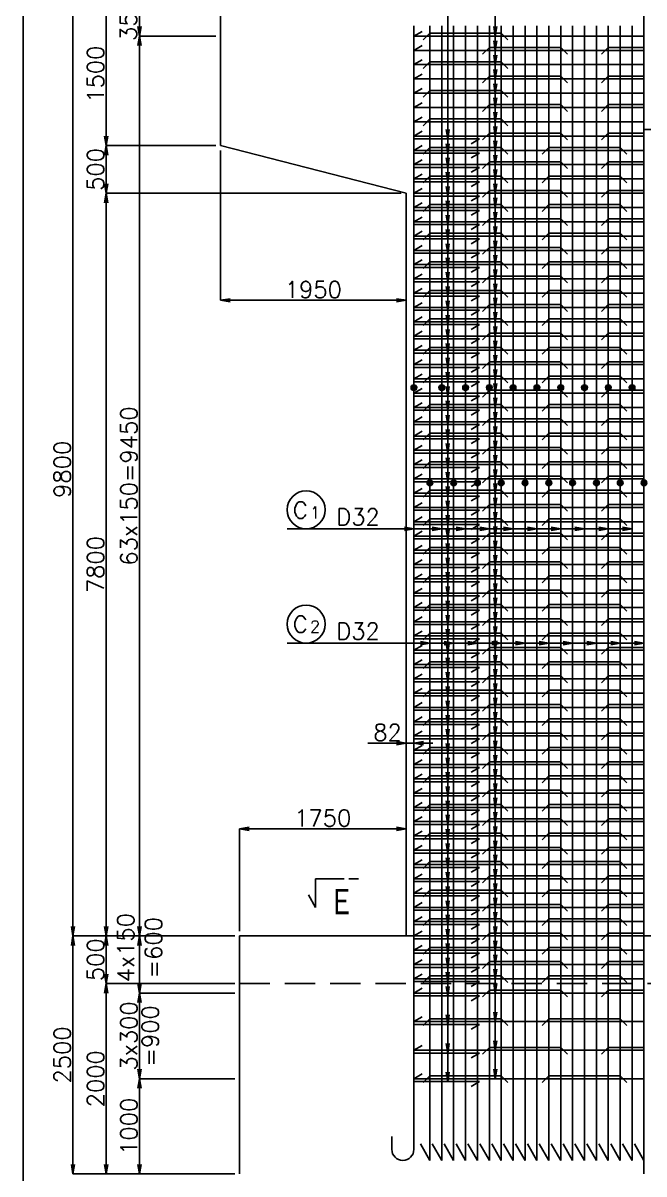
# Model space of a CAD drawing. Header units: millimetres. Extents: x -19525 to 20025, y -14225 to 14225.
# Drawn here: x -19525 to -13000, y -3950 to 8137 of the extents above; entities that cross this region are included whole.
import ezdxf

# ---------------------------------------------------------------- set-up
doc = ezdxf.new("R2010")
doc.units = ezdxf.units.MM
doc.header["$PDMODE"] = 35
doc.linetypes.add('CENTER', pattern=[2, 1.25, -0.25, 0.25, -0.25])
doc.linetypes.add('HIDDEN2', pattern=[4.7625, 3.175, -1.5875])
for name, color, linetype in [('DIM-01', 2, 'Continuous'), ('DIM-02', 2, 'Continuous'), ('GAIKEI-01', 7, 'Continuous'), ('TEKKIN-01', 3, 'Continuous'), ('TEKKIN-03', 6, 'Continuous'), ('TEKKIN-04', 6, 'Continuous'), ('TEXT-01', 4, 'Continuous'), ('WAKU-01', 1, 'Continuous')]:
    doc.layers.add(name, color=color, linetype=linetype)
doc.styles.get("Standard").update_dxf_attribs({"font": 'txt.shx', "bigfont": 'bigfont.shx'})
doc.dimstyles.get("Standard").update_dxf_attribs({"dimscale": 50, "dimtxt": 3.5, "dimasz": 2, "dimexe": 0, "dimexo": 1, "dimgap": 0.5, "dimtad": 1, "dimdec": 0, "dimzin": 0, "dimdsep": 46, "dimtxsty": 'Standard', "dimblk1": 'OPEN', "dimblk2": 'OPEN', "dimsah": 1, "dimcen": 0, "dimclrd": 2, "dimclre": 2, "dimclrt": 6, "dimaunit": 1, "dimadec": 0, "dimazin": 0, "dimtfac": 1, "dimtdec": 4, "dimtix": 1, "dimtofl": 0, "dimtmove": 2, "dimatfit": 3, "dimldrblk": 'OPEN', "dimfxl": 0, "dimtolj": 1, "dimtzin": 0, "dimarcsym": 0})

# ---------------------------------------------------------------- blocks, each defined once
blk = doc.blocks.new('_OPEN')
at = {"color": 0, "linetype": 'ByBlock'}
for p, q in [((-1, 0.17), (0, 0)), ((0, 0), (-1, -0.17)), ((0, 0), (-1, 0))]:
    blk.add_line(p, q, dxfattribs=at)
blk = doc.blocks.new('*D11')
at = {"color": 2, "linetype": 'ByBlock'}
for p, q in [((-17500, 8350), (-19000, 8350)), ((-19000, 8250), (-19000, -1350)), ((-17300, -1450), (-19000, -1450))]:
    blk.add_line(p, q, dxfattribs=at)
at = {"layer": 'DEFPOINTS', "color": 0, "linetype": 'ByBlock'}
for p in [(-17450, 8350), (-19000, -1450), (-17250, -1450)]:
    blk.add_point(p, dxfattribs=at)
at = {"color": 2, "linetype": 'ByBlock', "xscale": 100, "yscale": 100, "zscale": 100}
for p, rotation in [((-19000, 8350), 90.00000000000006), ((-19000, -1450), 270.0000000000001)]:
    blk.add_blockref('_OPEN', p, dxfattribs=dict(at, rotation=rotation))
at = {"color": 6, "linetype": 'ByBlock', "insert": (-19112.5, 3450), "char_height": 175, "attachment_point": 5, "rotation": 90}
blk.add_mtext('\\A1;9800', dxfattribs=at)
blk = doc.blocks.new('*D12')
at = {"color": 2, "linetype": 'ByBlock'}
for p, q in [((-17300, -1450), (-19000, -1450)), ((-19000, -1550), (-19000, -3850)), ((-17300, -3950), (-19000, -3950))]:
    blk.add_line(p, q, dxfattribs=at)
at = {"layer": 'DEFPOINTS', "color": 0, "linetype": 'ByBlock'}
for p in [(-17250, -1450), (-19000, -3950), (-17250, -3950)]:
    blk.add_point(p, dxfattribs=at)
at = {"color": 2, "linetype": 'ByBlock', "xscale": 100, "yscale": 100, "zscale": 100}
for p, rotation in [((-19000, -1450), 90.00000000000006), ((-19000, -3950), 270.0000000000001)]:
    blk.add_blockref('_OPEN', p, dxfattribs=dict(at, rotation=rotation))
at = {"color": 6, "linetype": 'ByBlock', "insert": (-19112.5, -2700), "char_height": 175, "attachment_point": 5, "rotation": 90}
blk.add_mtext('\\A1;2500', dxfattribs=at)
blk = doc.blocks.new('*D48')
at = {"color": 2, "linetype": 'ByBlock'}
blk.add_line((-18650, -3850), (-18650, -2050), dxfattribs=at)
at = {"layer": 'DEFPOINTS', "color": 0, "linetype": 'ByBlock'}
for p in [(-18650, -1950), (-17250, -1950), (-17250, -3950)]:
    blk.add_point(p, dxfattribs=at)
at = {"color": 2, "linetype": 'ByBlock', "xscale": 100, "yscale": 100, "zscale": 100}
for p, rotation in [((-18650, -1950), 90.00000000000006), ((-18650, -3950), 270.0000000000001)]:
    blk.add_blockref('_OPEN', p, dxfattribs=dict(at, rotation=rotation))
at = {"color": 6, "linetype": 'ByBlock', "insert": (-18762.5, -2950), "char_height": 175, "attachment_point": 5, "rotation": 90}
blk.add_mtext('\\A1;2000', dxfattribs=at)
blk = doc.blocks.new('*D49')
at = {"color": 2, "linetype": 'ByBlock'}
for p, q in [((-18650, -1850), (-18650, -1550)), ((-17300, -1950), (-18650, -1950))]:
    blk.add_line(p, q, dxfattribs=at)
at = {"layer": 'DEFPOINTS', "color": 0, "linetype": 'ByBlock'}
for p in [(-18650, -1450), (-17250, -1450), (-17250, -1950)]:
    blk.add_point(p, dxfattribs=at)
at = {"color": 2, "linetype": 'ByBlock', "xscale": 100, "yscale": 100, "zscale": 100}
for p, rotation in [((-18650, -1450), 90.00000000000006), ((-18650, -1950), 270.0000000000001)]:
    blk.add_blockref('_OPEN', p, dxfattribs=dict(at, rotation=rotation))
at = {"color": 6, "linetype": 'ByBlock', "insert": (-18762.5, -1700), "char_height": 175, "attachment_point": 5, "rotation": 90}
blk.add_mtext('\\A1;500', dxfattribs=at)
blk = doc.blocks.new('*D50')
at = {"color": 2, "linetype": 'ByBlock'}
for p, q in [((-15550, 6350), (-18650, 6350)), ((-18650, -1350), (-18650, 6250))]:
    blk.add_line(p, q, dxfattribs=at)
at = {"layer": 'DEFPOINTS', "color": 0, "linetype": 'ByBlock'}
for p in [(-18650, 6350), (-15500, 6350), (-17250, -1450)]:
    blk.add_point(p, dxfattribs=at)
at = {"color": 2, "linetype": 'ByBlock', "xscale": 100, "yscale": 100, "zscale": 100}
for p, rotation in [((-18650, 6350), 90.00000000000006), ((-18650, -1450), 270.0000000000001)]:
    blk.add_blockref('_OPEN', p, dxfattribs=dict(at, rotation=rotation))
at = {"color": 6, "linetype": 'ByBlock', "insert": (-18762.5, 2450), "char_height": 175, "attachment_point": 5, "rotation": 90}
blk.add_mtext('\\A1;7800', dxfattribs=at)
blk = doc.blocks.new('*D51')
at = {"color": 2, "linetype": 'ByBlock'}
for p, q in [((-17500, 6850), (-18650, 6850)), ((-18650, 6450), (-18650, 6750))]:
    blk.add_line(p, q, dxfattribs=at)
at = {"layer": 'DEFPOINTS', "color": 0, "linetype": 'ByBlock'}
for p in [(-18650, 6850), (-17450, 6850), (-15500, 6350)]:
    blk.add_point(p, dxfattribs=at)
at = {"color": 2, "linetype": 'ByBlock', "xscale": 100, "yscale": 100, "zscale": 100}
for p, rotation in [((-18650, 6850), 90.00000000000006), ((-18650, 6350), 270.0000000000001)]:
    blk.add_blockref('_OPEN', p, dxfattribs=dict(at, rotation=rotation))
at = {"color": 6, "linetype": 'ByBlock', "insert": (-18762.5, 6600), "char_height": 175, "attachment_point": 5, "rotation": 90}
blk.add_mtext('\\A1;500', dxfattribs=at)
blk = doc.blocks.new('*D52')
at = {"color": 2, "linetype": 'ByBlock'}
blk.add_line((-18650, 6950), (-18650, 8250), dxfattribs=at)
at = {"layer": 'DEFPOINTS', "color": 0, "linetype": 'ByBlock'}
for p in [(-18650, 8350), (-17450, 8350), (-17450, 6850)]:
    blk.add_point(p, dxfattribs=at)
at = {"color": 2, "linetype": 'ByBlock', "xscale": 100, "yscale": 100, "zscale": 100}
for p, rotation in [((-18650, 8350), 90.00000000000006), ((-18650, 6850), 270.0000000000001)]:
    blk.add_blockref('_OPEN', p, dxfattribs=dict(at, rotation=rotation))
at = {"color": 6, "linetype": 'ByBlock', "insert": (-18762.5, 7600), "char_height": 175, "attachment_point": 5, "rotation": 90}
blk.add_mtext('\\A1;1500', dxfattribs=at)
blk = doc.blocks.new('*D68')
at = {"color": 2, "linetype": 'ByBlock'}
for p, q in [((-17300, -2950), (-18300, -2950)), ((-18300, -3850), (-18300, -3050))]:
    blk.add_line(p, q, dxfattribs=at)
at = {"layer": 'DEFPOINTS', "color": 0, "linetype": 'ByBlock'}
for p in [(-18300, -2950), (-17250, -2950), (-17250, -3950)]:
    blk.add_point(p, dxfattribs=at)
at = {"color": 2, "linetype": 'ByBlock', "xscale": 100, "yscale": 100, "zscale": 100}
for p, rotation in [((-18300, -2950), 90.00000000000006), ((-18300, -3950), 270.0000000000001)]:
    blk.add_blockref('_OPEN', p, dxfattribs=dict(at, rotation=rotation))
at = {"color": 6, "linetype": 'ByBlock', "insert": (-18412.5, -3450), "char_height": 175, "attachment_point": 5, "rotation": 90}
blk.add_mtext('\\A1;1000', dxfattribs=at)
blk = doc.blocks.new('*D69')
at = {"color": 2, "linetype": 'ByBlock'}
for p, q in [((-17300, -2050), (-18300, -2050)), ((-18300, -2150), (-18300, -2850))]:
    blk.add_line(p, q, dxfattribs=at)
at = {"layer": 'DEFPOINTS', "color": 0, "linetype": 'ByBlock'}
for p in [(-17250, -2050), (-18300, -2950), (-17250, -2950)]:
    blk.add_point(p, dxfattribs=at)
at = {"color": 2, "linetype": 'ByBlock', "xscale": 100, "yscale": 100, "zscale": 100}
for p, rotation in [((-18300, -2050), 90.00000000000006), ((-18300, -2950), 270.0000000000001)]:
    blk.add_blockref('_OPEN', p, dxfattribs=dict(at, rotation=rotation))
at = {"color": 6, "linetype": 'ByBlock', "char_height": 175, "rotation": 90}
for s, insert, attachment_point in [('\\A1;3x300', (-18325, -2500), 8), ('\\A1;=900', (-18275, -2500), 2)]:
    blk.add_mtext(s, dxfattribs=dict(at, insert=insert, attachment_point=attachment_point))
blk = doc.blocks.new('*D70')
at = {"color": 2, "linetype": 'ByBlock'}
blk.add_line((-18300, -1550), (-18300, -1950), dxfattribs=at)
at = {"layer": 'DEFPOINTS', "color": 0, "linetype": 'ByBlock'}
for p in [(-17250, -1450), (-18300, -2050), (-17250, -2050)]:
    blk.add_point(p, dxfattribs=at)
at = {"color": 2, "linetype": 'ByBlock', "xscale": 100, "yscale": 100, "zscale": 100}
for p, rotation in [((-18300, -1450), 90.00000000000006), ((-18300, -2050), 270.0000000000001)]:
    blk.add_blockref('_OPEN', p, dxfattribs=dict(at, rotation=rotation))
at = {"color": 6, "linetype": 'ByBlock', "insert": (-18300, -1574), "char_height": 175, "attachment_point": 5, "rotation": 90}
blk.add_mtext('\\A1;4x150\\P=600', dxfattribs=at)
blk = doc.blocks.new('*D71')
at = {"color": 2, "linetype": 'ByBlock'}
for p, q in [((-17500, 8000), (-18300, 8000)), ((-18300, -1350), (-18300, 7900))]:
    blk.add_line(p, q, dxfattribs=at)
at = {"layer": 'DEFPOINTS', "color": 0, "linetype": 'ByBlock'}
for p in [(-18300, 8000), (-17450, 8000), (-17250, -1450)]:
    blk.add_point(p, dxfattribs=at)
at = {"color": 2, "linetype": 'ByBlock', "xscale": 100, "yscale": 100, "zscale": 100}
for p, rotation in [((-18300, 8000), 90.00000000000006), ((-18300, -1450), 270.0000000000001)]:
    blk.add_blockref('_OPEN', p, dxfattribs=dict(at, rotation=rotation))
at = {"color": 6, "linetype": 'ByBlock', "insert": (-18412.5, 3275), "char_height": 175, "attachment_point": 5, "rotation": 90}
blk.add_mtext('\\A1;63x150=9450', dxfattribs=at)
blk = doc.blocks.new('*D72')
at = {"color": 2, "linetype": 'ByBlock'}
blk.add_line((-18300, 8250), (-18300, 8100), dxfattribs=at)
at = {"layer": 'DEFPOINTS', "color": 0, "linetype": 'ByBlock'}
for p in [(-17450, 8350), (-18300, 8000), (-17450, 8000)]:
    blk.add_point(p, dxfattribs=at)
at = {"color": 2, "linetype": 'ByBlock', "xscale": 100, "yscale": 100, "zscale": 100}
for p, rotation in [((-18300, 8350), 90.00000000000006), ((-18300, 8000), 270.0000000000001)]:
    blk.add_blockref('_OPEN', p, dxfattribs=dict(at, rotation=rotation))
at = {"color": 6, "linetype": 'ByBlock', "insert": (-18418, 8175), "char_height": 175, "attachment_point": 5, "rotation": 90}
blk.add_mtext('\\A1;350', dxfattribs=at)
blk = doc.blocks.new('*D119')
at = {"color": 2, "linetype": 'ByBlock'}
for p, q in [((-17450, 6800), (-17450, 5225)), ((-17350, 5225), (-15600, 5225))]:
    blk.add_line(p, q, dxfattribs=at)
at = {"layer": 'DEFPOINTS', "color": 0, "linetype": 'ByBlock'}
for p in [(-17450, 6850), (-15500, 6350), (-15500, 5225)]:
    blk.add_point(p, dxfattribs=at)
at = {"color": 2, "linetype": 'ByBlock', "xscale": 100, "yscale": 100, "zscale": 100, "rotation": 180}
blk.add_blockref('_OPEN', (-17450, 5225), dxfattribs=at)
at = {"color": 2, "linetype": 'ByBlock', "xscale": 100, "yscale": 100, "zscale": 100}
blk.add_blockref('_OPEN', (-15500, 5225), dxfattribs=at)
at = {"color": 6, "linetype": 'ByBlock', "insert": (-16475, 5337.5), "char_height": 175, "attachment_point": 5}
blk.add_mtext('\\A1;1950', dxfattribs=at)
blk = doc.blocks.new('*D121')
at = {"color": 2, "linetype": 'ByBlock'}
for p, q in [((-17250, -1400), (-17250, -325)), ((-17150, -325), (-15600, -325))]:
    blk.add_line(p, q, dxfattribs=at)
at = {"layer": 'DEFPOINTS', "color": 0, "linetype": 'ByBlock'}
for p in [(-15500, -325), (-17250, -1450), (-15500, -1450)]:
    blk.add_point(p, dxfattribs=at)
at = {"color": 2, "linetype": 'ByBlock', "xscale": 100, "yscale": 100, "zscale": 100, "rotation": 180}
blk.add_blockref('_OPEN', (-17250, -325), dxfattribs=at)
at = {"color": 2, "linetype": 'ByBlock', "xscale": 100, "yscale": 100, "zscale": 100}
blk.add_blockref('_OPEN', (-15500, -325), dxfattribs=at)
at = {"color": 6, "linetype": 'ByBlock', "insert": (-16375, -212.5), "char_height": 175, "attachment_point": 5}
blk.add_mtext('\\A1;1750', dxfattribs=at)
blk = doc.blocks.new('*D127')
at = {"layer": 'DEFPOINTS', "color": 0, "linetype": 'ByBlock'}
for p in [(-15500, 575), (-15418, 575), (-15418, 575)]:
    blk.add_point(p, dxfattribs=at)
at = {"color": 6, "linetype": 'ByBlock', "insert": (-15695, 687), "char_height": 175, "attachment_point": 5}
blk.add_mtext('\\A1;82', dxfattribs=at)

msp = doc.modelspace()

# ---------------------------------------------------------------- linework, layer by layer
at = {"layer": 'DIM-01'}
for p, q in [((-15500, 575), (-15900, 575)), ((-15418, 575), (-15500, 575)), ((-15418, 575), (-15218, 575))]:
    msp.add_line(p, q, dxfattribs=at)
at = {"layer": 'DIM-02', "ltscale": 100}
for p, q in [((-15062.5, 8850), (-15062.5, -2980)), ((-14562.5, 8850), (-14562.5, -2950)), ((-13125, 2825), (-15750, 2825)), ((-13000, 1625), (-15750, 1625))]:
    msp.add_line(p, q, dxfattribs=at)
at = {"layer": 'DIM-02'}
for p, q in [((-16750, 2825), (-15750, 2825)), ((-16750, 1625), (-15750, 1625))]:
    msp.add_line(p, q, dxfattribs=at)
for centre in [(-16550, 3025), (-16550, 1825)]:
    msp.add_circle(centre, 200, dxfattribs=at)
at = {"layer": 'GAIKEI-01', "color": 2, "linetype": 'CENTER', "ltscale": 500}
msp.add_line((-13000, -4950), (-13000, 11650), dxfattribs=at)
at = {"layer": 'GAIKEI-01', "ltscale": 100}
for p, q in [((-17450, 8350), (-17450, 6850)), ((-17450, 6850), (-15500, 6350)), ((-15500, 6350), (-15500, -1450)), ((-17250, -1450), (-17250, -3950)), ((-15500, -1450), (-17250, -1450))]:
    msp.add_line(p, q, dxfattribs=at)
at = {"layer": 'GAIKEI-01', "linetype": 'HIDDEN2', "ltscale": 100}
for p, q in [((-13000, 7020), (-12795, 7020)), ((-10500, -1450), (-15500, -1450)), ((-17250, -1950), (-8750, -1950))]:
    msp.add_line(p, q, dxfattribs=at)
at = {"layer": 'TEKKIN-01', "ltscale": 100}
for p, q in [((-15418, 8108), (-15418, -3692)), ((-15250, 8108), (-15250, -3808)), ((-15125, 8108), (-15125, -3808)), ((-15000, 8108), (-15000, -3808)), ((-14875, 8108), (-14875, -3808)), ((-14750, 8108), (-14750, -3808)), ((-14625, 8108), (-14625, -3808)), ((-14500, 8108), (-14500, -3808)), ((-14375, 8108), (-14375, -3808)), ((-14250, 8108), (-14250, -3808)), ((-14125, 8108), (-14125, -3808)), ((-14000, 8108), (-14000, -3808)), ((-13875, 8108), (-13875, -3808)), ((-13750, 8108), (-13750, -3808)), ((-13625, 8108), (-13625, -3808)), ((-13500, 8108), (-13500, -3808)), ((-13375, 8108), (-13375, -3808)), ((-13250, 8108), (-13250, -3808)), ((-13125, 8108), (-13125, -3808)), ((-13000, 8108), (-13000, -3808)), ((-15650, -3556), (-15650, -3692)), ((-15350, -3634.8), (-15250, -3808)), ((-15225, -3634.8), (-15125, -3808)), ((-15100, -3634.8), (-15000, -3808)), ((-14975, -3634.8), (-14875, -3808)), ((-14850, -3634.8), (-14750, -3808)), ((-14725, -3634.8), (-14625, -3808)), ((-14600, -3634.8), (-14500, -3808)), ((-14475, -3634.8), (-14375, -3808)), ((-14350, -3634.8), (-14250, -3808)), ((-14225, -3634.8), (-14125, -3808)), ((-14100, -3634.8), (-14000, -3808)), ((-13975, -3634.8), (-13875, -3808)), ((-13850, -3634.8), (-13750, -3808)), ((-13725, -3634.8), (-13625, -3808)), ((-13600, -3634.8), (-13500, -3808)), ((-13475, -3634.8), (-13375, -3808)), ((-13350, -3634.8), (-13250, -3808)), ((-13225, -3634.8), (-13125, -3808)), ((-13100, -3634.8), (-13000, -3808))]:
    msp.add_line(p, q, dxfattribs=at)
at = {"layer": 'TEKKIN-01', "color": 4}
for centre, radius in [((-15418, 4308), 30), ((-15418, 4308), 20), ((-15418, 4308), 10), ((-15125, 4308), 30), ((-15125, 4308), 20), ((-15125, 4308), 10), ((-14875, 4308), 30), ((-14875, 4308), 20), ((-14875, 4308), 10), ((-14625, 4308), 30), ((-14625, 4308), 20), ((-14625, 4308), 10), ((-14375, 4308), 30), ((-14375, 4308), 20), ((-14375, 4308), 10), ((-14125, 4308), 30), ((-14125, 4308), 20), ((-14125, 4308), 10), ((-13875, 4308), 30), ((-13875, 4308), 20), ((-13875, 4308), 10), ((-13625, 4308), 30), ((-13625, 4308), 20), ((-13625, 4308), 10), ((-13375, 4308), 30), ((-13375, 4308), 20), ((-13375, 4308), 10), ((-13125, 4308), 30), ((-13125, 4308), 20), ((-13125, 4308), 10), ((-15250, 3308), 30), ((-15250, 3308), 20), ((-15250, 3308), 10), ((-15000, 3308), 30), ((-15000, 3308), 20), ((-15000, 3308), 10), ((-14750, 3308), 30), ((-14750, 3308), 20), ((-14750, 3308), 10), ((-14500, 3308), 30), ((-14500, 3308), 20), ((-14500, 3308), 10), ((-14250, 3308), 30), ((-14250, 3308), 20), ((-14250, 3308), 10), ((-14000, 3308), 30), ((-14000, 3308), 20), ((-14000, 3308), 10), ((-13750, 3308), 30), ((-13750, 3308), 20), ((-13750, 3308), 10), ((-13500, 3308), 30), ((-13500, 3308), 20), ((-13500, 3308), 10), ((-13250, 3308), 30), ((-13250, 3308), 20), ((-13250, 3308), 10), ((-13000, 3308), 30), ((-13000, 3308), 20), ((-13000, 3308), 10)]:
    msp.add_circle(centre, radius, dxfattribs=at)
at = {"layer": 'TEKKIN-01'}
msp.add_arc((-15534, -3692), 116, 180, 0, dxfattribs=at)
at = {"layer": 'TEKKIN-03', "ltscale": 100}
for p, q in [((-15331.4, 8050), (-15418, 8000)), ((-13000, 8000), (-15418, 8000)), ((-15331.4, 7900), (-15418, 7850)), ((-13000, 7850), (-15418, 7850)), ((-15331.4, 7750), (-15418, 7700)), ((-13000, 7700), (-15418, 7700)), ((-15331.4, 7600), (-15418, 7550)), ((-13000, 7550), (-15418, 7550)), ((-15331.4, 7450), (-15418, 7400)), ((-13000, 7400), (-15418, 7400)), ((-15331.4, 7300), (-15418, 7250)), ((-13000, 7250), (-15418, 7250)), ((-15331.4, 7150), (-15418, 7100)), ((-13000, 7100), (-15418, 7100)), ((-15331.4, 7000), (-15418, 6950)), ((-13000, 6950), (-15418, 6950)), ((-14730, 6920), (-15418, 6920)), ((-14730, 6920), (-14816.6, 6870)), ((-15331.4, 6850), (-15418, 6800)), ((-13000, 6800), (-15418, 6800)), ((-14730, 6770), (-15418, 6770)), ((-14730, 6770), (-14816.6, 6720)), ((-15331.4, 6700), (-15418, 6650)), ((-13000, 6650), (-15418, 6650)), ((-14730, 6620), (-15418, 6620)), ((-15331.4, 6550), (-15418, 6500)), ((-14730, 6620), (-14816.6, 6570)), ((-13000, 6500), (-15418, 6500)), ((-14730, 6470), (-15418, 6470)), ((-14730, 6470), (-14816.6, 6420)), ((-15331.4, 6400), (-15418, 6350)), ((-13000, 6350), (-15418, 6350)), ((-14730, 6320), (-15418, 6320)), ((-14730, 6320), (-14816.6, 6270)), ((-15331.4, 6250), (-15418, 6200)), ((-13000, 6200), (-15418, 6200)), ((-14730, 6170), (-15418, 6170)), ((-14730, 6170), (-14816.6, 6120)), ((-15331.4, 6100), (-15418, 6050)), ((-13000, 6050), (-15418, 6050)), ((-14730, 6020), (-15418, 6020)), ((-15331.4, 5950), (-15418, 5900)), ((-14730, 6020), (-14816.6, 5970)), ((-13000, 5900), (-15418, 5900)), ((-14730, 5870), (-15418, 5870)), ((-14730, 5870), (-14816.6, 5820)), ((-15331.4, 5800), (-15418, 5750)), ((-13000, 5750), (-15418, 5750)), ((-14730, 5720), (-15418, 5720)), ((-14730, 5720), (-14816.6, 5670)), ((-15331.4, 5650), (-15418, 5600)), ((-13000, 5600), (-15418, 5600)), ((-14730, 5570), (-15418, 5570)), ((-14730, 5570), (-14816.6, 5520)), ((-15331.4, 5500), (-15418, 5450)), ((-13000, 5450), (-15418, 5450)), ((-14730, 5420), (-15418, 5420)), ((-15331.4, 5350), (-15418, 5300)), ((-14730, 5420), (-14816.6, 5370)), ((-13000, 5300), (-15418, 5300)), ((-14730, 5270), (-15418, 5270)), ((-15331.4, 5200), (-15418, 5150)), ((-14730, 5270), (-14816.6, 5220)), ((-13000, 5150), (-15418, 5150)), ((-14730, 5120), (-15418, 5120)), ((-14730, 5120), (-14816.6, 5070)), ((-15331.4, 5050), (-15418, 5000)), ((-13000, 5000), (-15418, 5000)), ((-14730, 4970), (-15418, 4970)), ((-14730, 4970), (-14816.6, 4920)), ((-15331.4, 4900), (-15418, 4850)), ((-13000, 4850), (-15418, 4850)), ((-14730, 4820), (-15418, 4820)), ((-15331.4, 4750), (-15418, 4700)), ((-14730, 4820), (-14816.6, 4770)), ((-13000, 4700), (-15418, 4700)), ((-14730, 4670), (-15418, 4670)), ((-15331.4, 4600), (-15418, 4550)), ((-14730, 4670), (-14816.6, 4620)), ((-13000, 4550), (-15418, 4550)), ((-14730, 4520), (-15418, 4520)), ((-14730, 4520), (-14816.6, 4470)), ((-15331.4, 4450), (-15418, 4400)), ((-13000, 4400), (-15418, 4400)), ((-14730, 4370), (-15418, 4370)), ((-14730, 4370), (-14816.6, 4320)), ((-15331.4, 4300), (-15418, 4250)), ((-13000, 4250), (-15418, 4250)), ((-14730, 4220), (-15418, 4220)), ((-15331.4, 4150), (-15418, 4100)), ((-14730, 4220), (-14816.6, 4170)), ((-13000, 4100), (-15418, 4100)), ((-14730, 4070), (-15418, 4070)), ((-15331.4, 4000), (-15418, 3950)), ((-14730, 4070), (-14816.6, 4020)), ((-13000, 3950), (-15418, 3950)), ((-14730, 3920), (-15418, 3920)), ((-14730, 3920), (-14816.6, 3870)), ((-15331.4, 3850), (-15418, 3800)), ((-13000, 3800), (-15418, 3800)), ((-14730, 3770), (-15418, 3770)), ((-14730, 3770), (-14816.6, 3720)), ((-15331.4, 3700), (-15418, 3650)), ((-13000, 3650), (-15418, 3650)), ((-14730, 3620), (-15418, 3620)), ((-15331.4, 3550), (-15418, 3500)), ((-14730, 3620), (-14816.6, 3570)), ((-13000, 3500), (-15418, 3500)), ((-14730, 3470), (-15418, 3470)), ((-15331.4, 3400), (-15418, 3350)), ((-14730, 3470), (-14816.6, 3420)), ((-13000, 3350), (-15418, 3350)), ((-14730, 3320), (-15418, 3320)), ((-14730, 3320), (-14816.6, 3270)), ((-15331.4, 3250), (-15418, 3200)), ((-13000, 3200), (-15418, 3200)), ((-14730, 3170), (-15418, 3170)), ((-14730, 3170), (-14816.6, 3120)), ((-15331.4, 3100), (-15418, 3050)), ((-13000, 3050), (-15418, 3050)), ((-14730, 3020), (-15418, 3020)), ((-15331.4, 2950), (-15418, 2900)), ((-14730, 3020), (-14816.6, 2970)), ((-13000, 2900), (-15418, 2900)), ((-14730, 2870), (-15418, 2870)), ((-15331.4, 2800), (-15418, 2750)), ((-14730, 2870), (-14816.6, 2820)), ((-13000, 2750), (-15418, 2750)), ((-14730, 2720), (-15418, 2720)), ((-14730, 2720), (-14816.6, 2670)), ((-15331.4, 2650), (-15418, 2600)), ((-13000, 2600), (-15418, 2600)), ((-14730, 2570), (-15418, 2570)), ((-14730, 2570), (-14816.6, 2520)), ((-15331.4, 2500), (-15418, 2450)), ((-13000, 2450), (-15418, 2450)), ((-14730, 2420), (-15418, 2420)), ((-14730, 2420), (-14816.6, 2370)), ((-15331.4, 2350), (-15418, 2300)), ((-13000, 2300), (-15418, 2300)), ((-14730, 2270), (-15418, 2270)), ((-15331.4, 2200), (-15418, 2150)), ((-14730, 2270), (-14816.6, 2220)), ((-13000, 2150), (-15418, 2150)), ((-14730, 2120), (-15418, 2120)), ((-14730, 2120), (-14816.6, 2070)), ((-15331.4, 2050), (-15418, 2000)), ((-13000, 2000), (-15418, 2000)), ((-14730, 1970), (-15418, 1970)), ((-14730, 1970), (-14816.6, 1920)), ((-15331.4, 1900), (-15418, 1850)), ((-13000, 1850), (-15418, 1850)), ((-14730, 1820), (-15418, 1820)), ((-14730, 1820), (-14816.6, 1770)), ((-15331.4, 1750), (-15418, 1700)), ((-13000, 1700), (-15418, 1700)), ((-14730, 1670), (-15418, 1670)), ((-15331.4, 1600), (-15418, 1550)), ((-14730, 1670), (-14816.6, 1620)), ((-13000, 1550), (-15418, 1550)), ((-14730, 1520), (-15418, 1520)), ((-14730, 1520), (-14816.6, 1470)), ((-15331.4, 1450), (-15418, 1400)), ((-13000, 1400), (-15418, 1400)), ((-14730, 1370), (-15418, 1370)), ((-14730, 1370), (-14816.6, 1320)), ((-15331.4, 1300), (-15418, 1250)), ((-13000, 1250), (-15418, 1250)), ((-14730, 1220), (-15418, 1220)), ((-14730, 1220), (-14816.6, 1170)), ((-15331.4, 1150), (-15418, 1100)), ((-13000, 1100), (-15418, 1100)), ((-14730, 1070), (-15418, 1070)), ((-15331.4, 1000), (-15418, 950)), ((-14730, 1070), (-14816.6, 1020)), ((-13000, 950), (-15418, 950)), ((-14730, 920), (-15418, 920)), ((-15331.4, 850), (-15418, 800)), ((-14730, 920), (-14816.6, 870)), ((-13000, 800), (-15418, 800)), ((-14730, 770), (-15418, 770)), ((-14730, 770), (-14816.6, 720)), ((-15331.4, 700), (-15418, 650)), ((-13000, 650), (-15418, 650)), ((-14730, 620), (-15418, 620)), ((-14730, 620), (-14816.6, 570)), ((-15331.4, 550), (-15418, 500)), ((-13000, 500), (-15418, 500)), ((-14730, 470), (-15418, 470)), ((-15331.4, 400), (-15418, 350)), ((-14730, 470), (-14816.6, 420)), ((-13000, 350), (-15418, 350)), ((-14730, 320), (-15418, 320)), ((-15331.4, 250), (-15418, 200)), ((-14730, 320), (-14816.6, 270)), ((-13000, 200), (-15418, 200)), ((-14730, 170), (-15418, 170)), ((-14730, 170), (-14816.6, 120)), ((-15331.4, 100), (-15418, 50)), ((-13000, 50), (-15418, 50)), ((-14730, 20), (-15418, 20)), ((-14730, 20), (-14816.6, -30)), ((-15331.4, -50), (-15418, -100)), ((-13000, -100), (-15418, -100)), ((-14730, -130), (-15418, -130)), ((-15331.4, -200), (-15418, -250)), ((-14730, -130), (-14816.6, -180)), ((-13000, -250), (-15418, -250)), ((-14730, -280), (-15418, -280)), ((-15331.4, -350), (-15418, -400)), ((-14730, -280), (-14816.6, -330)), ((-13000, -400), (-15418, -400)), ((-14730, -430), (-15418, -430)), ((-14730, -430), (-14816.6, -480)), ((-15331.4, -500), (-15418, -550)), ((-13000, -550), (-15418, -550)), ((-14730, -580), (-15418, -580)), ((-14730, -580), (-14816.6, -630)), ((-15331.4, -650), (-15418, -700)), ((-13000, -700), (-15418, -700)), ((-14730, -730), (-15418, -730)), ((-15331.4, -800), (-15418, -850)), ((-14730, -730), (-14816.6, -780)), ((-13000, -850), (-15418, -850)), ((-14730, -880), (-15418, -880)), ((-15331.4, -950), (-15418, -1000)), ((-14730, -880), (-14816.6, -930)), ((-13000, -1000), (-15418, -1000)), ((-14730, -1030), (-15418, -1030)), ((-14730, -1030), (-14816.6, -1080)), ((-15331.4, -1100), (-15418, -1150)), ((-13000, -1150), (-15418, -1150)), ((-14730, -1180), (-15418, -1180)), ((-14730, -1180), (-14816.6, -1230)), ((-15331.4, -1250), (-15418, -1300)), ((-13000, -1300), (-15418, -1300)), ((-14730, -1330), (-15418, -1330)), ((-15331.4, -1400), (-15418, -1450)), ((-13000, -1450), (-15418, -1450)), ((-14730, -1330), (-14816.6, -1380)), ((-14730, -1480), (-15418, -1480)), ((-15331.4, -1550), (-15418, -1600)), ((-14730, -1480), (-14816.6, -1530)), ((-13000, -1600), (-15418, -1600)), ((-14730, -1630), (-15418, -1630)), ((-14730, -1630), (-14816.6, -1680)), ((-15331.4, -1700), (-15418, -1750)), ((-13000, -1750), (-15418, -1750)), ((-14730, -1780), (-15418, -1780)), ((-14730, -1780), (-14816.6, -1830)), ((-15331.4, -1850), (-15418, -1900)), ((-13000, -1900), (-15418, -1900)), ((-14730, -1930), (-15418, -1930)), ((-14730, -1930), (-14816.6, -1980)), ((-15331.4, -2000), (-15418, -2050)), ((-13000, -2050), (-15418, -2050)), ((-14730, -2080), (-15418, -2080)), ((-14730, -2080), (-14816.6, -2130)), ((-15331.4, -2300), (-15418, -2350)), ((-13000, -2350), (-15418, -2350)), ((-14730, -2380), (-15418, -2380)), ((-14730, -2380), (-14816.6, -2430)), ((-15331.4, -2600), (-15418, -2650)), ((-13000, -2650), (-15418, -2650)), ((-14730, -2680), (-15418, -2680)), ((-14730, -2680), (-14816.6, -2730)), ((-15331.4, -2900), (-15418, -2950)), ((-13000, -2950), (-15418, -2950)), ((-14730, -2980), (-15418, -2980)), ((-14730, -2980), (-14816.6, -3030))]:
    msp.add_line(p, q, dxfattribs=at)
at = {"layer": 'TEKKIN-04', "ltscale": 100}
for p, q in [((-15250, 8030), (-15320.7, 7959.3)), ((-14500, 8030), (-15250, 8030)), ((-14500, 8030), (-14429.3, 7959.3)), ((-14625, 7880), (-14695.7, 7809.3)), ((-13875, 7880), (-14625, 7880)), ((-13875, 7880), (-13804.3, 7809.3)), ((-13375, 7880), (-13445.7, 7809.3)), ((-13000, 7880), (-13375, 7880)), ((-15250, 7730), (-15320.7, 7659.3)), ((-14500, 7730), (-15250, 7730)), ((-14500, 7730), (-14429.3, 7659.3)), ((-14625, 7580), (-14695.7, 7509.3)), ((-13875, 7580), (-14625, 7580)), ((-13875, 7580), (-13804.3, 7509.3)), ((-13375, 7580), (-13445.7, 7509.3)), ((-13000, 7580), (-13375, 7580)), ((-15250, 7430), (-15320.7, 7359.3)), ((-14500, 7430), (-15250, 7430)), ((-14500, 7430), (-14429.3, 7359.3)), ((-14625, 7280), (-14695.7, 7209.3)), ((-13875, 7280), (-14625, 7280)), ((-13875, 7280), (-13804.3, 7209.3)), ((-13375, 7280), (-13445.7, 7209.3)), ((-13000, 7280), (-13375, 7280)), ((-15250, 7130), (-15320.7, 7059.3)), ((-14500, 7130), (-15250, 7130)), ((-14500, 7130), (-14429.3, 7059.3)), ((-14625, 6980), (-14695.7, 6909.3)), ((-13875, 6980), (-14625, 6980)), ((-13875, 6980), (-13804.3, 6909.3)), ((-13375, 6980), (-13445.7, 6909.3)), ((-13000, 6980), (-13375, 6980)), ((-15250, 6830), (-15320.7, 6759.3)), ((-14500, 6830), (-15250, 6830)), ((-14500, 6830), (-14429.3, 6759.3)), ((-14000, 6830), (-14070.7, 6759.3)), ((-13250, 6830), (-14000, 6830)), ((-13250, 6830), (-13179.3, 6759.3)), ((-14625, 6680), (-14695.7, 6609.3)), ((-13875, 6680), (-14625, 6680)), ((-13875, 6680), (-13804.3, 6609.3)), ((-13375, 6680), (-13445.7, 6609.3)), ((-13000, 6680), (-13375, 6680)), ((-15250, 6530), (-15320.7, 6459.3)), ((-14500, 6530), (-15250, 6530)), ((-14500, 6530), (-14429.3, 6459.3)), ((-14000, 6530), (-14070.7, 6459.3)), ((-13250, 6530), (-14000, 6530)), ((-13250, 6530), (-13179.3, 6459.3)), ((-14625, 6380), (-14695.7, 6309.3)), ((-13875, 6380), (-14625, 6380)), ((-13875, 6380), (-13804.3, 6309.3)), ((-13375, 6380), (-13445.7, 6309.3)), ((-13000, 6380), (-13375, 6380)), ((-15250, 6230), (-15320.7, 6159.3)), ((-14500, 6230), (-15250, 6230)), ((-14500, 6230), (-14429.3, 6159.3)), ((-14000, 6230), (-14070.7, 6159.3)), ((-13250, 6230), (-14000, 6230)), ((-13250, 6230), (-13179.3, 6159.3)), ((-14625, 6080), (-14695.7, 6009.3)), ((-13875, 6080), (-14625, 6080)), ((-13875, 6080), (-13804.3, 6009.3)), ((-13375, 6080), (-13445.7, 6009.3)), ((-13000, 6080), (-13375, 6080)), ((-15250, 5930), (-15320.7, 5859.3)), ((-14500, 5930), (-15250, 5930)), ((-14500, 5930), (-14429.3, 5859.3)), ((-14000, 5930), (-14070.7, 5859.3)), ((-13250, 5930), (-14000, 5930)), ((-13250, 5930), (-13179.3, 5859.3)), ((-14625, 5780), (-14695.7, 5709.3)), ((-13875, 5780), (-14625, 5780)), ((-13875, 5780), (-13804.3, 5709.3)), ((-13375, 5780), (-13445.7, 5709.3)), ((-13000, 5780), (-13375, 5780)), ((-15250, 5630), (-15320.7, 5559.3)), ((-14500, 5630), (-15250, 5630)), ((-14500, 5630), (-14429.3, 5559.3)), ((-14000, 5630), (-14070.7, 5559.3)), ((-13250, 5630), (-14000, 5630)), ((-13250, 5630), (-13179.3, 5559.3)), ((-14625, 5480), (-14695.7, 5409.3)), ((-13875, 5480), (-14625, 5480)), ((-13875, 5480), (-13804.3, 5409.3)), ((-13375, 5480), (-13445.7, 5409.3)), ((-13000, 5480), (-13375, 5480)), ((-15250, 5330), (-15320.7, 5259.3)), ((-14500, 5330), (-15250, 5330)), ((-14500, 5330), (-14429.3, 5259.3)), ((-14000, 5330), (-14070.7, 5259.3)), ((-13250, 5330), (-14000, 5330)), ((-13250, 5330), (-13179.3, 5259.3)), ((-14625, 5180), (-14695.7, 5109.3)), ((-13875, 5180), (-14625, 5180)), ((-13875, 5180), (-13804.3, 5109.3)), ((-13375, 5180), (-13445.7, 5109.3)), ((-13000, 5180), (-13375, 5180)), ((-15250, 5030), (-15320.7, 4959.3)), ((-14500, 5030), (-15250, 5030)), ((-14500, 5030), (-14429.3, 4959.3)), ((-14000, 5030), (-14070.7, 4959.3)), ((-13250, 5030), (-14000, 5030)), ((-13250, 5030), (-13179.3, 4959.3)), ((-14625, 4880), (-14695.7, 4809.3)), ((-13875, 4880), (-14625, 4880)), ((-13875, 4880), (-13804.3, 4809.3)), ((-13375, 4880), (-13445.7, 4809.3)), ((-13000, 4880), (-13375, 4880)), ((-15250, 4730), (-15320.7, 4659.3)), ((-14500, 4730), (-15250, 4730)), ((-14500, 4730), (-14429.3, 4659.3)), ((-14000, 4730), (-14070.7, 4659.3)), ((-13250, 4730), (-14000, 4730)), ((-13250, 4730), (-13179.3, 4659.3)), ((-14625, 4580), (-14695.7, 4509.3)), ((-13875, 4580), (-14625, 4580)), ((-13875, 4580), (-13804.3, 4509.3)), ((-13375, 4580), (-13445.7, 4509.3)), ((-13000, 4580), (-13375, 4580)), ((-15250, 4430), (-15320.7, 4359.3)), ((-14500, 4430), (-15250, 4430)), ((-14500, 4430), (-14429.3, 4359.3)), ((-14000, 4430), (-14070.7, 4359.3)), ((-13250, 4430), (-14000, 4430)), ((-13250, 4430), (-13179.3, 4359.3)), ((-14625, 4280), (-14695.7, 4209.3)), ((-13875, 4280), (-14625, 4280)), ((-13875, 4280), (-13804.3, 4209.3)), ((-13375, 4280), (-13445.7, 4209.3)), ((-13000, 4280), (-13375, 4280)), ((-15250, 4130), (-15320.7, 4059.3)), ((-14500, 4130), (-15250, 4130)), ((-14500, 4130), (-14429.3, 4059.3)), ((-14000, 4130), (-14070.7, 4059.3)), ((-13250, 4130), (-14000, 4130)), ((-13250, 4130), (-13179.3, 4059.3)), ((-14625, 3980), (-14695.7, 3909.3)), ((-13875, 3980), (-14625, 3980)), ((-13875, 3980), (-13804.3, 3909.3)), ((-13375, 3980), (-13445.7, 3909.3)), ((-13000, 3980), (-13375, 3980)), ((-15250, 3830), (-15320.7, 3759.3)), ((-14500, 3830), (-15250, 3830)), ((-14500, 3830), (-14429.3, 3759.3)), ((-14000, 3830), (-14070.7, 3759.3)), ((-13250, 3830), (-14000, 3830)), ((-13250, 3830), (-13179.3, 3759.3)), ((-14625, 3680), (-14695.7, 3609.3)), ((-13875, 3680), (-14625, 3680)), ((-13875, 3680), (-13804.3, 3609.3)), ((-13375, 3680), (-13445.7, 3609.3)), ((-13000, 3680), (-13375, 3680)), ((-15250, 3530), (-15320.7, 3459.3)), ((-14500, 3530), (-15250, 3530)), ((-14500, 3530), (-14429.3, 3459.3)), ((-14000, 3530), (-14070.7, 3459.3)), ((-13250, 3530), (-14000, 3530)), ((-13250, 3530), (-13179.3, 3459.3)), ((-14625, 3380), (-14695.7, 3309.3)), ((-13875, 3380), (-14625, 3380)), ((-13875, 3380), (-13804.3, 3309.3)), ((-13375, 3380), (-13445.7, 3309.3)), ((-13000, 3380), (-13375, 3380)), ((-15250, 3230), (-15320.7, 3159.3)), ((-14500, 3230), (-15250, 3230)), ((-14500, 3230), (-14429.3, 3159.3)), ((-14000, 3230), (-14070.7, 3159.3)), ((-13250, 3230), (-14000, 3230)), ((-13250, 3230), (-13179.3, 3159.3)), ((-14625, 3080), (-14695.7, 3009.3)), ((-13875, 3080), (-14625, 3080)), ((-13875, 3080), (-13804.3, 3009.3)), ((-13375, 3080), (-13445.7, 3009.3)), ((-13000, 3080), (-13375, 3080)), ((-15250, 2930), (-15320.7, 2859.3)), ((-14500, 2930), (-15250, 2930)), ((-14500, 2930), (-14429.3, 2859.3)), ((-14000, 2930), (-14070.7, 2859.3)), ((-13250, 2930), (-14000, 2930)), ((-13250, 2930), (-13179.3, 2859.3)), ((-14625, 2780), (-14695.7, 2709.3)), ((-13875, 2780), (-14625, 2780)), ((-13875, 2780), (-13804.3, 2709.3)), ((-13375, 2780), (-13445.7, 2709.3)), ((-13000, 2780), (-13375, 2780)), ((-15250, 2630), (-15320.7, 2559.3)), ((-14500, 2630), (-15250, 2630)), ((-14500, 2630), (-14429.3, 2559.3)), ((-14000, 2630), (-14070.7, 2559.3)), ((-13250, 2630), (-14000, 2630)), ((-13250, 2630), (-13179.3, 2559.3)), ((-14625, 2480), (-14695.7, 2409.3)), ((-13875, 2480), (-14625, 2480)), ((-13875, 2480), (-13804.3, 2409.3)), ((-13375, 2480), (-13445.7, 2409.3)), ((-13000, 2480), (-13375, 2480)), ((-15250, 2330), (-15320.7, 2259.3)), ((-14500, 2330), (-15250, 2330)), ((-14500, 2330), (-14429.3, 2259.3)), ((-14000, 2330), (-14070.7, 2259.3)), ((-13250, 2330), (-14000, 2330)), ((-13250, 2330), (-13179.3, 2259.3)), ((-14625, 2180), (-14695.7, 2109.3)), ((-13875, 2180), (-14625, 2180)), ((-13875, 2180), (-13804.3, 2109.3)), ((-13375, 2180), (-13445.7, 2109.3)), ((-13000, 2180), (-13375, 2180)), ((-15250, 2030), (-15320.7, 1959.3)), ((-14500, 2030), (-15250, 2030)), ((-14500, 2030), (-14429.3, 1959.3)), ((-14000, 2030), (-14070.7, 1959.3)), ((-13250, 2030), (-14000, 2030)), ((-13250, 2030), (-13179.3, 1959.3)), ((-14625, 1880), (-14695.7, 1809.3)), ((-13875, 1880), (-14625, 1880)), ((-13875, 1880), (-13804.3, 1809.3)), ((-13375, 1880), (-13445.7, 1809.3)), ((-13000, 1880), (-13375, 1880)), ((-15250, 1730), (-15320.7, 1659.3)), ((-14500, 1730), (-15250, 1730)), ((-14500, 1730), (-14429.3, 1659.3)), ((-14000, 1730), (-14070.7, 1659.3)), ((-13250, 1730), (-14000, 1730)), ((-13250, 1730), (-13179.3, 1659.3)), ((-14625, 1580), (-14695.7, 1509.3)), ((-13875, 1580), (-14625, 1580)), ((-13875, 1580), (-13804.3, 1509.3)), ((-13375, 1580), (-13445.7, 1509.3)), ((-13000, 1580), (-13375, 1580)), ((-15250, 1430), (-15320.7, 1359.3)), ((-14500, 1430), (-15250, 1430)), ((-14500, 1430), (-14429.3, 1359.3)), ((-14000, 1430), (-14070.7, 1359.3)), ((-13250, 1430), (-14000, 1430)), ((-13250, 1430), (-13179.3, 1359.3)), ((-14625, 1280), (-14695.7, 1209.3)), ((-13875, 1280), (-14625, 1280)), ((-13875, 1280), (-13804.3, 1209.3)), ((-13375, 1280), (-13445.7, 1209.3)), ((-13000, 1280), (-13375, 1280)), ((-15250, 1130), (-15320.7, 1059.3)), ((-14500, 1130), (-15250, 1130)), ((-14500, 1130), (-14429.3, 1059.3)), ((-14000, 1130), (-14070.7, 1059.3)), ((-13250, 1130), (-14000, 1130)), ((-13250, 1130), (-13179.3, 1059.3)), ((-14625, 980), (-14695.7, 909.3)), ((-13875, 980), (-14625, 980)), ((-13875, 980), (-13804.3, 909.3)), ((-13375, 980), (-13445.7, 909.3)), ((-13000, 980), (-13375, 980)), ((-15250, 830), (-15320.7, 759.3)), ((-14500, 830), (-15250, 830)), ((-14500, 830), (-14429.3, 759.3)), ((-14000, 830), (-14070.7, 759.3)), ((-13250, 830), (-14000, 830)), ((-13250, 830), (-13179.3, 759.3)), ((-14625, 680), (-14695.7, 609.3)), ((-13875, 680), (-14625, 680)), ((-13875, 680), (-13804.3, 609.3)), ((-13375, 680), (-13445.7, 609.3)), ((-13000, 680), (-13375, 680)), ((-15250, 530), (-15320.7, 459.3)), ((-14500, 530), (-15250, 530)), ((-14500, 530), (-14429.3, 459.3)), ((-14000, 530), (-14070.7, 459.3)), ((-13250, 530), (-14000, 530)), ((-13250, 530), (-13179.3, 459.3)), ((-14625, 380), (-14695.7, 309.3)), ((-13875, 380), (-14625, 380)), ((-13875, 380), (-13804.3, 309.3)), ((-13375, 380), (-13445.7, 309.3)), ((-13000, 380), (-13375, 380)), ((-15250, 230), (-15320.7, 159.3)), ((-14500, 230), (-15250, 230)), ((-14500, 230), (-14429.3, 159.3)), ((-14000, 230), (-14070.7, 159.3)), ((-13250, 230), (-14000, 230)), ((-13250, 230), (-13179.3, 159.3)), ((-14625, 80), (-14695.7, 9.3)), ((-13875, 80), (-14625, 80)), ((-13875, 80), (-13804.3, 9.3)), ((-13375, 80), (-13445.7, 9.3)), ((-13000, 80), (-13375, 80)), ((-15250, -70), (-15320.7, -140.7)), ((-14500, -70), (-15250, -70)), ((-14500, -70), (-14429.3, -140.7)), ((-14000, -70), (-14070.7, -140.7)), ((-13250, -70), (-14000, -70)), ((-13250, -70), (-13179.3, -140.7)), ((-14625, -220), (-14695.7, -290.7)), ((-13875, -220), (-14625, -220)), ((-13875, -220), (-13804.3, -290.7)), ((-13375, -220), (-13445.7, -290.7)), ((-13000, -220), (-13375, -220)), ((-15250, -370), (-15320.7, -440.7)), ((-14500, -370), (-15250, -370)), ((-14500, -370), (-14429.3, -440.7)), ((-14000, -370), (-14070.7, -440.7)), ((-13250, -370), (-14000, -370)), ((-13250, -370), (-13179.3, -440.7)), ((-14625, -520), (-14695.7, -590.7)), ((-13875, -520), (-14625, -520)), ((-13875, -520), (-13804.3, -590.7)), ((-13375, -520), (-13445.7, -590.7)), ((-13000, -520), (-13375, -520)), ((-15250, -670), (-15320.7, -740.7)), ((-14500, -670), (-15250, -670)), ((-14500, -670), (-14429.3, -740.7)), ((-14000, -670), (-14070.7, -740.7)), ((-13250, -670), (-14000, -670)), ((-13250, -670), (-13179.3, -740.7)), ((-14625, -820), (-14695.7, -890.7)), ((-13875, -820), (-14625, -820)), ((-13875, -820), (-13804.3, -890.7)), ((-13375, -820), (-13445.7, -890.7)), ((-13000, -820), (-13375, -820)), ((-15250, -970), (-15320.7, -1040.7)), ((-14500, -970), (-15250, -970)), ((-14500, -970), (-14429.3, -1040.7)), ((-14000, -970), (-14070.7, -1040.7)), ((-13250, -970), (-14000, -970)), ((-13250, -970), (-13179.3, -1040.7)), ((-14625, -1120), (-14695.7, -1190.7)), ((-13875, -1120), (-14625, -1120)), ((-13875, -1120), (-13804.3, -1190.7)), ((-13375, -1120), (-13445.7, -1190.7)), ((-13000, -1120), (-13375, -1120)), ((-15250, -1270), (-15320.7, -1340.7)), ((-14500, -1270), (-15250, -1270)), ((-14500, -1270), (-14429.3, -1340.7)), ((-14000, -1270), (-14070.7, -1340.7)), ((-13250, -1270), (-14000, -1270)), ((-13250, -1270), (-13179.3, -1340.7)), ((-14625, -1420), (-14695.7, -1490.7)), ((-13875, -1420), (-14625, -1420)), ((-13875, -1420), (-13804.3, -1490.7)), ((-13375, -1420), (-13445.7, -1490.7)), ((-13000, -1420), (-13375, -1420)), ((-15250, -1570), (-15320.7, -1640.7)), ((-14500, -1570), (-15250, -1570)), ((-14500, -1570), (-14429.3, -1640.7)), ((-14000, -1570), (-14070.7, -1640.7)), ((-13250, -1570), (-14000, -1570)), ((-13250, -1570), (-13179.3, -1640.7)), ((-14625, -1720), (-14695.7, -1790.7)), ((-13875, -1720), (-14625, -1720)), ((-13875, -1720), (-13804.3, -1790.7)), ((-13375, -1720), (-13445.7, -1790.7)), ((-13000, -1720), (-13375, -1720)), ((-15250, -1870), (-15320.7, -1940.7)), ((-14500, -1870), (-15250, -1870)), ((-14500, -1870), (-14429.3, -1940.7)), ((-14000, -1870), (-14070.7, -1940.7)), ((-13250, -1870), (-14000, -1870)), ((-13250, -1870), (-13179.3, -1940.7)), ((-14625, -2020), (-14695.7, -2090.7)), ((-13875, -2020), (-14625, -2020)), ((-13875, -2020), (-13804.3, -2090.7)), ((-13375, -2020), (-13445.7, -2090.7)), ((-13000, -2020), (-13375, -2020)), ((-15250, -2320), (-15320.7, -2390.7)), ((-14500, -2320), (-15250, -2320)), ((-14500, -2320), (-14429.3, -2390.7)), ((-14000, -2320), (-14070.7, -2390.7)), ((-13250, -2320), (-14000, -2320)), ((-13250, -2320), (-13179.3, -2390.7)), ((-14625, -2620), (-14695.7, -2690.7)), ((-13875, -2620), (-14625, -2620)), ((-13875, -2620), (-13804.3, -2690.7)), ((-13375, -2620), (-13445.7, -2690.7)), ((-13000, -2620), (-13375, -2620)), ((-15250, -2920), (-15320.7, -2990.7)), ((-14500, -2920), (-15250, -2920)), ((-14500, -2920), (-14429.3, -2990.7)), ((-14000, -2920), (-14070.7, -2990.7)), ((-13250, -2920), (-14000, -2920)), ((-13250, -2920), (-13179.3, -2990.7))]:
    msp.add_line(p, q, dxfattribs=at)
at = {"layer": 'TEXT-01', "color": 4}
for p, q in [((-16450, -850), (-16450, -1150)), ((-16450, -850), (-16150, -850)), ((-16100, -850), (-16000, -850)), ((-16525, -1020.1), (-16450, -1150))]:
    msp.add_line(p, q, dxfattribs=at)
at = {"layer": 'WAKU-01'}
msp.add_line((-19525, -13850), (-19525, 13850), dxfattribs=at)

# ---------------------------------------------------------------- block references
at = {"layer": 'DIM-01', "xscale": 100, "yscale": 100, "zscale": 100}
msp.add_blockref('_OPEN', (-15500, 575), dxfattribs=at)
at = {"layer": 'DIM-01', "xscale": -100, "yscale": 100, "zscale": 100, "rotation": 359.9999999999999}
msp.add_blockref('_OPEN', (-15418, 575), dxfattribs=at)
at = {"layer": 'DIM-02', "xscale": -100, "yscale": 100, "zscale": 100, "rotation": 90.00000000000007}
for p in [(-14562.5, 8000), (-14562.5, 7850), (-14562.5, 7700), (-14562.5, 7550), (-14562.5, 7400), (-14562.5, 7250), (-14562.5, 7100), (-15062.5, 6920), (-14562.5, 6950), (-14562.5, 6800), (-15062.5, 6770), (-15062.5, 6620), (-14562.5, 6650), (-15062.5, 6470), (-14562.5, 6500), (-15062.5, 6320), (-14562.5, 6350), (-14562.5, 6200), (-15062.5, 6170), (-15062.5, 6020), (-14562.5, 6050), (-15062.5, 5870), (-14562.5, 5900), (-15062.5, 5720), (-14562.5, 5750), (-14562.5, 5600), (-15062.5, 5570), (-15062.5, 5420), (-14562.5, 5450), (-15062.5, 5270), (-14562.5, 5300), (-15062.5, 5120), (-14562.5, 5150), (-14562.5, 5000), (-15062.5, 4970), (-15062.5, 4820), (-14562.5, 4850), (-15062.5, 4670), (-14562.5, 4700), (-15062.5, 4520), (-14562.5, 4550), (-14562.5, 4400), (-15062.5, 4370), (-15062.5, 4220), (-14562.5, 4250), (-15062.5, 4070), (-14562.5, 4100), (-15062.5, 3920), (-14562.5, 3950), (-15062.5, 3770), (-14562.5, 3800), (-14562.5, 3650), (-15062.5, 3620), (-15062.5, 3470), (-14562.5, 3500), (-15062.5, 3320), (-14562.5, 3350), (-15062.5, 3170), (-14562.5, 3200), (-14562.5, 3050), (-15062.5, 3020), (-15062.5, 2870), (-14562.5, 2900), (-15062.5, 2720), (-14562.5, 2750), (-15062.5, 2570), (-14562.5, 2600), (-14562.5, 2450), (-15062.5, 2420), (-15062.5, 2270), (-14562.5, 2300), (-15062.5, 2120), (-14562.5, 2150), (-15062.5, 1970), (-14562.5, 2000), (-14562.5, 1850), (-15062.5, 1820), (-15062.5, 1670), (-14562.5, 1700), (-15062.5, 1520), (-14562.5, 1550), (-15062.5, 1370), (-14562.5, 1400), (-14562.5, 1250), (-15062.5, 1220), (-15062.5, 1070), (-14562.5, 1100), (-15062.5, 920), (-14562.5, 950), (-15062.5, 770), (-14562.5, 800), (-14562.5, 650), (-15062.5, 620), (-15062.5, 470), (-14562.5, 500), (-15062.5, 320), (-14562.5, 350), (-15062.5, 170), (-14562.5, 200), (-14562.5, 50), (-15062.5, 20), (-15062.5, -130), (-14562.5, -100), (-15062.5, -280), (-14562.5, -250), (-15062.5, -430), (-14562.5, -400), (-15062.5, -580), (-14562.5, -550), (-14562.5, -700), (-15062.5, -730), (-15062.5, -880), (-14562.5, -850), (-15062.5, -1030), (-14562.5, -1000), (-15062.5, -1180), (-14562.5, -1150), (-14562.5, -1300), (-15062.5, -1330), (-15062.5, -1480), (-14562.5, -1450), (-15062.5, -1630), (-14562.5, -1600), (-15062.5, -1780), (-14562.5, -1750), (-14562.5, -1900), (-15062.5, -1930), (-15062.5, -2080), (-14562.5, -2050), (-15062.5, -2380), (-14562.5, -2350), (-15062.5, -2680), (-14562.5, -2650), (-15062.5, -2980), (-14562.5, -2950)]:
    msp.add_blockref('_OPEN', p, dxfattribs=at)
at = {"layer": 'DIM-02', "xscale": 100, "yscale": 100, "zscale": 100}
for p in [(-15418, 2825), (-15125, 2825), (-14875, 2825), (-14625, 2825), (-14375, 2825), (-14125, 2825), (-13875, 2825), (-13625, 2825), (-13375, 2825), (-13125, 2825), (-15250, 1625), (-15000, 1625), (-14750, 1625), (-14500, 1625), (-14250, 1625), (-14000, 1625), (-13750, 1625), (-13500, 1625), (-13250, 1625), (-13000, 1625)]:
    msp.add_blockref('_OPEN', p, dxfattribs=at)

# ---------------------------------------------------------------- texts
at = {"layer": 'DIM-02', "color": 6}
for s, height, p in [('C', 175, (-16689.8, 2935)), ('1', 125, (-16509.8, 2935)), ('D32', 175, (-16233.8, 2863.4)), ('C', 175, (-16689.8, 1735)), ('2', 125, (-16509.8, 1735)), ('D32', 175, (-16233.8, 1663.4))]:
    msp.add_text(s, height=height, dxfattribs=at).set_placement(p)
at = {"layer": 'TEXT-01', "color": 4, "width": 0.8475}
msp.add_text('Ｅ', height=300, dxfattribs=at).set_placement((-16317.8, -1250.5))

# ---------------------------------------------------------------- dimensions: what is measured, and where the dimension line sits
at = {"layer": 'DIM-01'}
for base, p1, p2, angle, override, picture, middle in [((-19000, -1450), (-17450, 8350), (-17250, -1450), 90, {"dimblk1": 'OPEN', "dimblk2": 'OPEN'}, '*D11', (-19112.5, 3450)), ((-18650, 8350), (-17450, 6850), (-17450, 8350), 90, {"dimblk1": 'OPEN', "dimblk2": 'OPEN', "dimse1": 1, "dimse2": 1}, '*D52', (-18762.5, 7600)), ((-18650, 6850), (-15500, 6350), (-17450, 6850), 90, {"dimblk1": 'OPEN', "dimblk2": 'OPEN', "dimse1": 1}, '*D51', (-18762.5, 6600)), ((-15500, 5225), (-17450, 6850), (-15500, 6350), 0, {"dimblk1": 'OPEN', "dimblk2": 'OPEN', "dimse2": 1}, '*D119', (-16475, 5337.5)), ((-18650, 6350), (-17250, -1450), (-15500, 6350), 90, {"dimblk1": 'OPEN', "dimblk2": 'OPEN', "dimse1": 1}, '*D50', (-18762.5, 2450)), ((-15500, -325), (-17250, -1450), (-15500, -1450), 0, {"dimblk1": 'OPEN', "dimblk2": 'OPEN', "dimse2": 1}, '*D121', (-16375, -212.5)), ((-19000, -3950), (-17250, -1450), (-17250, -3950), 90, {"dimblk1": 'OPEN', "dimblk2": 'OPEN'}, '*D12', (-19112.5, -2700)), ((-18650, -1450), (-17250, -1950), (-17250, -1450), 90, {"dimblk1": 'OPEN', "dimblk2": 'OPEN', "dimse2": 1}, '*D49', (-18762.5, -1700)), ((-18650, -1950), (-17250, -3950), (-17250, -1950), 90, {"dimblk1": 'OPEN', "dimblk2": 'OPEN', "dimse1": 1, "dimse2": 1}, '*D48', (-18762.5, -2950)), ((-18300, -2950), (-17250, -3950), (-17250, -2950), 90, {"dimblk1": 'OPEN', "dimblk2": 'OPEN', "dimse1": 1}, '*D68', (-18412.5, -3450))]:
    dim = msp.add_linear_dim(base=base, p1=p1, p2=p2, angle=angle, dimstyle='Standard', override=override, dxfattribs=at)
    dim.commit()
    dim.dimension.update_dxf_attribs({"geometry": picture, "text_midpoint": middle})
for base, p1, p2, angle, picture, middle in [((-18300, 8000), (-17450, 8350), (-17450, 8000), 90, '*D72', (-18418, 8175)), ((-15418, 575), (-15500, 575), (-15418, 575), 0, '*D127', (-15694.8, 687.5))]:
    dim = msp.add_linear_dim(base=base, p1=p1, p2=p2, angle=angle, dimstyle='Standard', override={"dimblk1": 'OPEN', "dimblk2": 'OPEN', "dimse1": 1, "dimse2": 1}, dxfattribs=at)
    dim.commit()
    dim.dimension.update_dxf_attribs({"geometry": picture, "text_midpoint": middle, "dimtype": 160})
for base, p1, p2, text, override, picture, middle in [((-18300, 8000), (-17250, -1450), (-17450, 8000), '63x150=<>', {"dimblk1": 'OPEN', "dimblk2": 'OPEN', "dimse1": 1}, '*D71', (-18412.5, 3275)), ((-18300, -2950), (-17250, -2050), (-17250, -2950), '3x300\\X=<>', {"dimblk1": 'OPEN', "dimblk2": 'OPEN', "dimse2": 1}, '*D69', (-18300, -2500))]:
    dim = msp.add_linear_dim(base=base, p1=p1, p2=p2, angle=90, text=text, dimstyle='Standard', override=override, dxfattribs=at)
    dim.commit()
    dim.dimension.update_dxf_attribs({"geometry": picture, "text_midpoint": middle})
dim = msp.add_linear_dim(base=(-18300, -2050), p1=(-17250, -1450), p2=(-17250, -2050), angle=90, text='4x150\\X=<>', dimstyle='Standard', override={"dimblk1": 'OPEN', "dimblk2": 'OPEN', "dimse1": 1, "dimse2": 1}, dxfattribs=at)
dim.commit()
dim.dimension.update_dxf_attribs({"geometry": '*D70', "text_midpoint": (-18300, -1574.1), "dimtype": 160})

doc.saveas('drawing.dxf')
